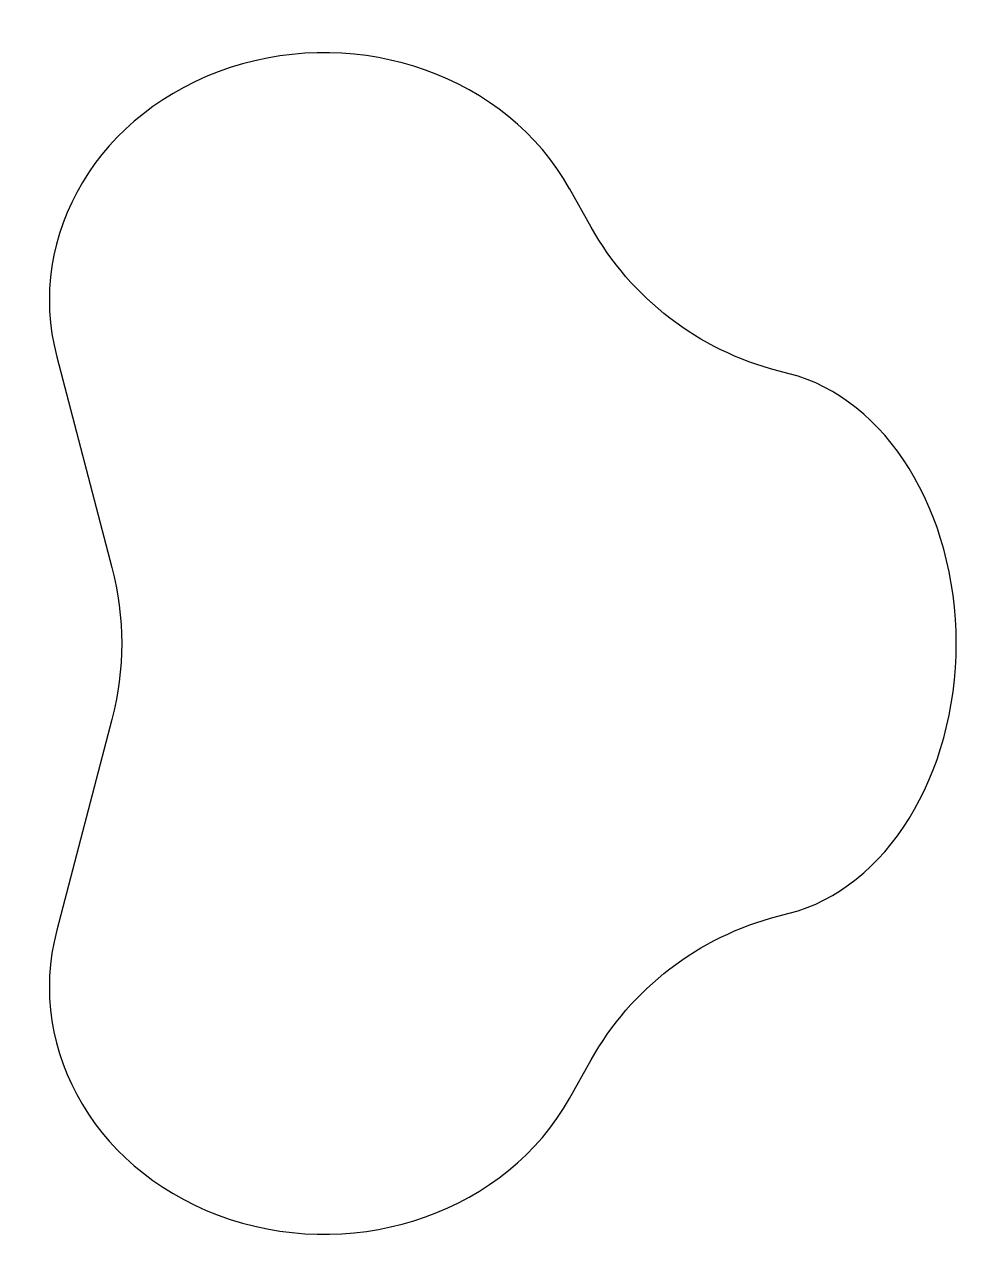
# Model space of a CAD drawing. Header units: millimetres. Extents: x 1.54 to 7.75, y 1.99 to 10.25.
import ezdxf

# ---------------------------------------------------------------- set-up
doc = ezdxf.new("R2010")
doc.units = ezdxf.units.MM

msp = doc.modelspace()

# ---------------------------------------------------------------- linework, layer by layer
for points in [[(6.6349, 7.9218), (6.5593, 7.9412, -0.204844), (5.313, 8.9005), (5.1696, 9.1563)], [(1.7483, 8.0347), (2.1166, 6.6284, -0.128792), (2.1166, 5.6149), (1.7483, 4.2086)], [(5.1696, 3.087), (5.313, 3.3429, -0.204844), (6.5593, 4.3021), (6.6349, 4.3215)]]:
    msp.add_lwpolyline(points, format="xyb")
for centre, major_axis, ratio, start_param, end_param in [((3.5327, 8.4133), (-1.8333, 0), 0.9, 3.608675, 6.514694), ((6.3744, 6.1217), (0, 1.8333), 0.75, 3.332241, 6.092537), ((3.5327, 3.83), (1.8333, 0), 0.9, 2.910084, 5.816103)]:
    msp.add_ellipse(centre, major_axis=major_axis, ratio=ratio, start_param=start_param, end_param=end_param)

doc.saveas('drawing.dxf')
